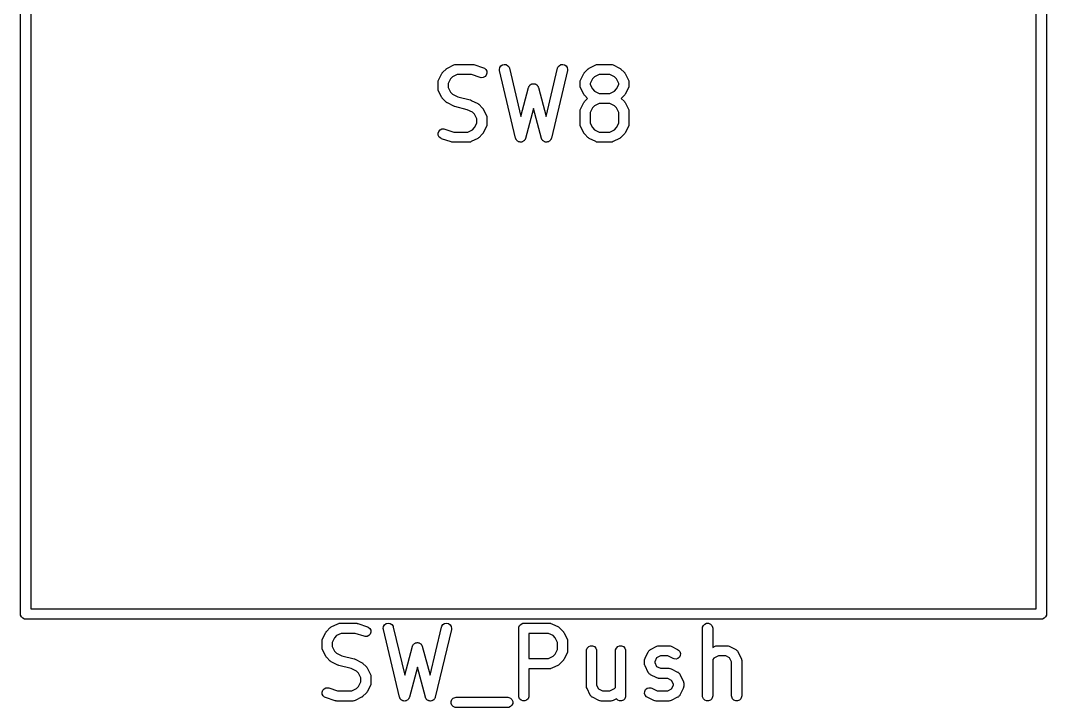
# Model space of a CAD drawing. Header units: millimetres. Extents: x 100.1 to 179.9, y -189 to -95.3.
# Drawn here: x 151.47 to 166.62, y -162.93 to -152.78 of the extents above; entities that cross this region are included whole.
import ezdxf

# ---------------------------------------------------------------- set-up
doc = ezdxf.new("R2010")
doc.units = ezdxf.units.MM
doc.layers.add('F.Fab', color=9, linetype='CONTINUOUS', true_color=0xafafaf)

msp = doc.modelspace()

# ---------------------------------------------------------------- linework, layer by layer
at = {"layer": 'F.Fab', "linetype": 'CONTINUOUS'}
for p, q in [((151.475, -161.55), (151.475, -146.55)), ((151.625, -146.625), (151.625, -161.475)), ((166.475, -161.475), (166.475, -146.625)), ((166.625, -146.55), (166.625, -161.55)), ((157.778364, -153.485356), (157.873602, -153.437737)), ((157.873602, -153.437737), (157.887333, -153.432482)), ((157.887333, -153.432482), (157.890022, -153.43229)), ((157.890022, -153.43229), (157.892511, -153.43126)), ((157.892511, -153.43126), (157.907143, -153.429819)), ((157.907143, -153.429819), (158.145238, -153.429819)), ((158.145238, -153.429819), (158.152643, -153.430548)), ((158.152643, -153.430548), (158.154618, -153.430408)), ((158.154618, -153.430408), (158.157215, -153.430998)), ((158.157215, -153.430998), (158.15987, -153.43126)), ((158.15987, -153.43126), (158.161701, -153.432018)), ((158.161701, -153.432018), (158.168955, -153.433668)), ((158.168955, -153.433668), (158.311812, -153.481287)), ((158.551114, -153.478728), (158.56645, -153.453806)), ((158.56645, -153.453806), (158.590157, -153.436649)), ((158.590157, -153.436649), (158.618625, -153.429871)), ((158.618625, -153.429871), (158.64752, -153.434504)), ((158.64752, -153.434504), (158.672442, -153.44984)), ((158.672442, -153.44984), (158.689599, -153.473547)), ((159.410402, -153.473547), (159.427559, -153.44984)), ((159.427559, -153.44984), (159.452481, -153.434504)), ((159.452481, -153.434504), (159.481376, -153.429871)), ((159.481376, -153.429871), (159.509844, -153.43665)), ((159.509844, -153.43665), (159.533551, -153.453806)), ((159.533551, -153.453806), (159.548887, -153.478728)), ((159.873602, -153.485356), (159.96884, -153.437737)), ((159.96884, -153.437737), (159.982571, -153.432482)), ((159.982571, -153.432482), (159.98526, -153.43229)), ((159.98526, -153.43229), (159.987749, -153.43126)), ((159.987749, -153.43126), (160.002381, -153.429819)), ((160.002381, -153.429819), (160.192857, -153.429819)), ((160.192857, -153.429819), (160.207489, -153.43126)), ((160.207489, -153.43126), (160.209978, -153.432291)), ((160.209978, -153.432291), (160.212666, -153.432482)), ((160.212666, -153.432482), (160.226398, -153.437737)), ((160.226398, -153.437737), (160.321636, -153.485356)), ((157.649585, -153.661754), (157.697204, -153.566516)), ((157.697204, -153.566516), (157.701168, -153.560216)), ((157.701168, -153.560216), (157.701926, -153.558389)), ((157.701926, -153.558389), (157.703614, -153.556332)), ((157.703614, -153.556332), (157.705036, -153.554073)), ((157.705036, -153.554073), (157.706534, -153.552773)), ((157.706534, -153.552773), (157.711253, -153.547024)), ((157.711253, -153.547024), (157.758872, -153.499405)), ((157.758872, -153.499405), (157.764621, -153.494686)), ((157.764621, -153.494686), (157.765921, -153.493188)), ((157.765921, -153.493188), (157.76818, -153.491766)), ((157.76818, -153.491766), (157.770237, -153.490078)), ((157.770237, -153.490078), (157.772064, -153.48932)), ((157.772064, -153.48932), (157.778364, -153.485356)), ((157.856332, -153.614077), (157.825925, -153.644484)), ((157.924848, -153.579819), (157.856332, -153.614077)), ((158.133068, -153.579819), (157.924848, -153.579819)), ((158.264377, -153.623589), (158.133068, -153.579819)), ((158.334078, -153.611688), (158.307904, -153.624774)), ((158.311812, -153.481287), (158.325237, -153.487281)), ((158.325237, -153.487281), (158.347344, -153.506455)), ((158.353252, -153.58958), (158.334078, -153.611688)), ((158.347344, -153.506455), (158.360431, -153.532628)), ((158.362506, -153.561818), (158.353252, -153.58958)), ((158.360431, -153.532628), (158.362506, -153.561818)), ((158.546481, -153.507623), (158.551114, -153.478728)), ((158.548469, -153.522191), (158.546481, -153.507623)), ((158.786564, -154.522191), (158.548469, -153.522191)), ((158.689599, -153.473547), (158.694389, -153.487447)), ((158.694389, -153.487447), (158.86364, -154.198303)), ((159.236359, -154.198303), (159.405612, -153.487448)), ((159.551532, -153.522191), (159.313436, -154.522191)), ((159.405612, -153.487448), (159.410402, -153.473547)), ((159.548887, -153.478728), (159.55352, -153.507623)), ((159.55352, -153.507623), (159.551532, -153.522191)), ((159.744823, -153.661754), (159.792442, -153.566516)), ((159.792442, -153.566516), (159.796406, -153.560216)), ((159.796406, -153.560216), (159.797164, -153.558389)), ((159.797164, -153.558389), (159.798852, -153.556332)), ((159.798852, -153.556332), (159.800274, -153.554073)), ((159.800274, -153.554073), (159.801772, -153.552773)), ((159.801772, -153.552773), (159.806491, -153.547024)), ((159.806491, -153.547024), (159.85411, -153.499405)), ((159.85411, -153.499405), (159.859859, -153.494686)), ((159.859859, -153.494686), (159.861159, -153.493188)), ((159.861159, -153.493188), (159.863418, -153.491766)), ((159.863418, -153.491766), (159.865475, -153.490078)), ((159.865475, -153.490078), (159.867302, -153.48932)), ((159.867302, -153.48932), (159.873602, -153.485356)), ((159.95157, -153.614077), (159.921163, -153.644484)), ((160.020086, -153.579819), (159.95157, -153.614077)), ((160.175152, -153.579819), (160.020086, -153.579819)), ((160.243668, -153.614077), (160.175152, -153.579819)), ((160.274075, -153.644484), (160.243668, -153.614077)), ((160.321636, -153.485356), (160.327935, -153.48932)), ((160.327935, -153.48932), (160.329763, -153.490078)), ((160.329763, -153.490078), (160.331819, -153.491766)), ((160.331819, -153.491766), (160.334079, -153.493188)), ((160.334079, -153.493188), (160.335378, -153.494686)), ((160.335378, -153.494686), (160.341128, -153.499405)), ((160.341128, -153.499405), (160.388747, -153.547024)), ((160.388747, -153.547024), (160.393465, -153.552773)), ((160.393465, -153.552773), (160.394964, -153.554073)), ((160.394964, -153.554073), (160.396385, -153.556332)), ((160.396385, -153.556332), (160.398074, -153.558389)), ((160.398074, -153.558389), (160.398831, -153.560216)), ((160.398831, -153.560216), (160.402796, -153.566516)), ((160.402796, -153.566516), (160.450415, -153.661754)), ((157.641667, -153.695295), (157.643108, -153.680663)), ((157.641667, -153.790533), (157.641667, -153.695295)), ((157.643108, -153.680663), (157.644139, -153.678173)), ((157.644139, -153.678173), (157.64433, -153.675486)), ((157.64433, -153.675486), (157.649585, -153.661754)), ((157.825925, -153.644484), (157.791667, -153.713)), ((157.791667, -153.713), (157.791667, -153.772828)), ((158.278714, -153.626849), (158.264377, -153.623589)), ((158.307904, -153.624774), (158.278714, -153.626849)), ((158.86364, -154.198303), (158.977532, -153.771208)), ((158.977532, -153.771208), (158.978817, -153.767779)), ((158.978817, -153.767779), (158.979009, -153.76634)), ((158.979009, -153.76634), (158.979998, -153.76463)), ((158.979998, -153.76463), (158.982695, -153.757441)), ((158.982695, -153.757441), (158.988712, -153.74958)), ((158.988712, -153.74958), (158.993671, -153.741015)), ((158.993671, -153.741015), (158.997528, -153.738062)), ((158.997528, -153.738062), (159.000482, -153.734204)), ((159.000482, -153.734204), (159.009049, -153.729243)), ((159.009049, -153.729243), (159.016909, -153.723228)), ((159.016909, -153.723228), (159.021601, -153.721976)), ((159.021601, -153.721976), (159.025807, -153.719542)), ((159.025807, -153.719542), (159.035624, -153.718237)), ((159.035624, -153.718237), (159.045185, -153.715688)), ((159.045185, -153.715688), (159.049997, -153.716327)), ((159.049997, -153.716327), (159.054816, -153.715687)), ((159.054816, -153.715687), (159.064386, -153.718239)), ((159.064386, -153.718239), (159.074193, -153.719542)), ((159.074193, -153.719542), (159.078394, -153.721974)), ((159.078394, -153.721974), (159.083091, -153.723227)), ((159.083091, -153.723227), (159.090953, -153.729245)), ((159.090953, -153.729245), (159.099518, -153.734204)), ((159.099518, -153.734204), (159.10247, -153.738061)), ((159.10247, -153.738061), (159.106329, -153.741015)), ((159.106329, -153.741015), (159.11129, -153.749583)), ((159.11129, -153.749583), (159.117305, -153.757442)), ((159.117305, -153.757442), (159.119999, -153.764626)), ((159.119999, -153.764626), (159.120991, -153.766339)), ((159.120991, -153.766339), (159.121182, -153.76778)), ((159.121182, -153.76778), (159.122468, -153.771208)), ((159.122468, -153.771208), (159.236359, -154.198303)), ((159.736905, -153.695295), (159.738346, -153.680663)), ((159.736905, -153.742914), (159.736905, -153.695295)), ((159.738346, -153.757546), (159.736905, -153.742914)), ((159.738346, -153.680663), (159.739377, -153.678173)), ((159.739377, -153.760035), (159.738346, -153.757546)), ((159.739377, -153.678173), (159.739568, -153.675486)), ((159.739568, -153.762723), (159.739377, -153.760035)), ((159.739568, -153.675486), (159.744823, -153.661754)), ((159.744823, -153.776455), (159.739568, -153.762723)), ((159.921163, -153.644484), (159.886905, -153.713)), ((159.886905, -153.713), (159.886905, -153.725209)), ((159.886905, -153.725209), (159.921163, -153.793725)), ((160.308333, -153.713), (160.274075, -153.644484)), ((160.274075, -153.793725), (160.308333, -153.725209)), ((160.308333, -153.725209), (160.308333, -153.713)), ((160.450415, -153.661754), (160.45567, -153.675485)), ((160.45567, -153.762724), (160.450415, -153.776455)), ((160.45567, -153.675485), (160.455861, -153.678174)), ((160.455861, -153.760034), (160.45567, -153.762724)), ((160.455861, -153.678174), (160.456892, -153.680663)), ((160.456892, -153.757546), (160.455861, -153.760034)), ((160.456892, -153.680663), (160.458333, -153.695295)), ((160.458333, -153.742914), (160.456892, -153.757546)), ((160.458333, -153.695295), (160.458333, -153.742914)), ((157.643108, -153.805165), (157.641667, -153.790533)), ((157.644139, -153.807654), (157.643108, -153.805165)), ((157.64433, -153.810342), (157.644139, -153.807654)), ((157.649585, -153.824074), (157.64433, -153.810342)), ((157.697204, -153.919312), (157.649585, -153.824074)), ((157.701168, -153.925611), (157.697204, -153.919312)), ((157.791667, -153.772828), (157.825925, -153.841344)), ((157.825925, -153.841344), (157.856332, -153.871751)), ((157.856332, -153.871751), (157.933319, -153.910244)), ((157.933319, -153.910244), (158.115809, -153.955867)), ((159.792442, -153.871693), (159.744823, -153.776455)), ((159.796406, -153.877992), (159.792442, -153.871693)), ((159.797164, -153.87982), (159.796406, -153.877992)), ((159.798852, -153.881876), (159.797164, -153.87982)), ((159.800274, -153.884136), (159.798852, -153.881876)), ((159.801772, -153.885435), (159.800274, -153.884136)), ((159.806491, -153.891185), (159.801772, -153.885435)), ((159.848696, -153.93339), (159.806491, -153.891185)), ((159.921163, -153.793725), (159.95157, -153.824132)), ((159.95157, -153.824132), (160.020086, -153.85839)), ((160.020086, -153.85839), (160.175152, -153.85839)), ((160.175152, -153.85839), (160.243668, -153.824132)), ((160.243668, -153.824132), (160.274075, -153.793725)), ((160.388747, -153.891185), (160.346542, -153.93339)), ((160.393465, -153.885435), (160.388747, -153.891185)), ((160.394964, -153.884136), (160.393465, -153.885435)), ((160.396385, -153.881876), (160.394964, -153.884136)), ((160.398074, -153.87982), (160.396385, -153.881876)), ((160.398831, -153.877992), (160.398074, -153.87982)), ((160.402796, -153.871693), (160.398831, -153.877992)), ((160.450415, -153.776455), (160.402796, -153.871693)), ((157.701926, -153.927439), (157.701168, -153.925611)), ((157.703614, -153.929495), (157.701926, -153.927439)), ((157.705036, -153.931755), (157.703614, -153.929495)), ((157.706534, -153.933054), (157.705036, -153.931755)), ((157.711253, -153.938804), (157.706534, -153.933054)), ((157.758872, -153.986423), (157.711253, -153.938804)), ((157.764621, -153.991141), (157.758872, -153.986423)), ((157.765921, -153.99264), (157.764621, -153.991141)), ((157.76818, -153.994061), (157.765921, -153.99264)), ((157.770237, -153.99575), (157.76818, -153.994061)), ((157.772064, -153.996507), (157.770237, -153.99575)), ((157.778364, -154.000472), (157.772064, -153.996507)), ((157.873602, -154.048091), (157.778364, -154.000472)), ((157.874671, -154.0485), (157.873602, -154.048091)), ((157.875107, -154.048823), (157.874671, -154.0485)), ((157.881243, -154.051015), (157.875107, -154.048823)), ((157.887333, -154.053346), (157.881243, -154.051015)), ((157.887873, -154.053384), (157.887333, -154.053346)), ((157.888953, -154.05377), (157.887873, -154.053384)), ((158.071443, -154.099392), (157.888953, -154.05377)), ((158.115809, -153.955867), (158.116888, -153.956252)), ((158.116888, -153.956252), (158.117428, -153.956291)), ((158.117428, -153.956291), (158.123509, -153.958618)), ((158.123509, -153.958618), (158.129655, -153.960814)), ((158.129655, -153.960814), (158.13009, -153.961136)), ((158.13009, -153.961136), (158.13116, -153.961546)), ((158.13116, -153.961546), (158.226398, -154.009165)), ((158.226398, -154.009165), (158.232697, -154.013129)), ((158.232697, -154.013129), (158.234525, -154.013887)), ((158.234525, -154.013887), (158.236581, -154.015575)), ((158.236581, -154.015575), (158.238841, -154.016997)), ((158.238841, -154.016997), (158.24014, -154.018495)), ((158.24014, -154.018495), (158.24589, -154.023214)), ((158.24589, -154.023214), (158.293509, -154.070833)), ((158.293509, -154.070833), (158.298227, -154.076582)), ((159.744823, -154.090325), (159.792442, -153.995087)), ((159.792442, -153.995087), (159.796406, -153.988787)), ((159.796406, -153.988787), (159.797164, -153.98696)), ((159.797164, -153.98696), (159.798852, -153.984903)), ((159.798852, -153.984903), (159.800274, -153.982644)), ((159.800274, -153.982644), (159.801772, -153.981344)), ((159.801772, -153.981344), (159.806491, -153.975595)), ((159.806491, -153.975595), (159.848696, -153.93339)), ((159.921163, -154.073055), (159.886905, -154.141571)), ((159.95157, -154.042648), (159.921163, -154.073055)), ((160.020086, -154.00839), (159.95157, -154.042648)), ((160.175152, -154.00839), (160.020086, -154.00839)), ((160.243668, -154.042648), (160.175152, -154.00839)), ((160.274075, -154.073055), (160.243668, -154.042648)), ((160.308333, -154.141571), (160.274075, -154.073055)), ((160.346542, -153.93339), (160.388747, -153.975595)), ((160.388747, -153.975595), (160.393465, -153.981344)), ((160.393465, -153.981344), (160.394964, -153.982644)), ((160.394964, -153.982644), (160.396385, -153.984903)), ((160.396385, -153.984903), (160.398074, -153.98696)), ((160.398074, -153.98696), (160.398831, -153.988787)), ((160.398831, -153.988787), (160.402796, -153.995087)), ((160.402796, -153.995087), (160.450415, -154.090325)), ((158.14843, -154.137886), (158.071443, -154.099392)), ((158.178837, -154.168293), (158.14843, -154.137886)), ((158.213095, -154.236809), (158.178837, -154.168293)), ((158.298227, -154.076582), (158.299726, -154.077882)), ((158.299726, -154.077882), (158.301147, -154.080141)), ((158.301147, -154.080141), (158.302836, -154.082198)), ((158.302836, -154.082198), (158.303593, -154.084025)), ((158.303593, -154.084025), (158.307558, -154.090325)), ((158.307558, -154.090325), (158.355177, -154.185563)), ((158.355177, -154.185563), (158.360432, -154.199294)), ((158.360432, -154.199294), (158.360623, -154.201983)), ((158.360623, -154.201983), (158.361654, -154.204472)), ((158.361654, -154.204472), (158.363095, -154.219104)), ((158.363095, -154.219104), (158.363095, -154.314342)), ((159.049999, -154.081613), (158.931992, -154.524144)), ((159.168008, -154.524144), (159.049999, -154.081613)), ((159.736905, -154.123866), (159.738346, -154.109234)), ((159.736905, -154.314342), (159.736905, -154.123866)), ((159.738346, -154.109234), (159.739377, -154.106744)), ((159.739377, -154.106744), (159.739568, -154.104057)), ((159.739568, -154.104057), (159.744823, -154.090325)), ((159.886905, -154.141571), (159.886905, -154.296637)), ((160.308333, -154.296637), (160.308333, -154.141571)), ((160.450415, -154.090325), (160.45567, -154.104056)), ((160.45567, -154.104056), (160.455861, -154.106745)), ((160.455861, -154.106745), (160.456892, -154.109234)), ((160.456892, -154.109234), (160.458333, -154.123866)), ((160.458333, -154.123866), (160.458333, -154.314342)), ((158.148429, -154.395561), (158.178836, -154.365153)), ((158.178836, -154.365153), (158.213095, -154.296637)), ((158.213095, -154.296637), (158.213095, -154.236809)), ((158.355177, -154.347883), (158.307558, -154.443121)), ((158.360432, -154.334152), (158.355177, -154.347883)), ((158.360623, -154.331462), (158.360432, -154.334152)), ((158.361654, -154.328974), (158.360623, -154.331462)), ((158.363095, -154.314342), (158.361654, -154.328974)), ((159.738346, -154.328974), (159.736905, -154.314342)), ((159.739377, -154.331463), (159.738346, -154.328974)), ((159.739568, -154.334151), (159.739377, -154.331463)), ((159.744823, -154.347883), (159.739568, -154.334151)), ((159.792442, -154.443121), (159.744823, -154.347883)), ((159.886905, -154.296637), (159.921163, -154.365153)), ((159.921163, -154.365153), (159.95157, -154.395561)), ((160.243667, -154.395561), (160.274074, -154.365153)), ((160.274074, -154.365153), (160.308333, -154.296637)), ((160.450415, -154.347883), (160.402796, -154.443121)), ((160.45567, -154.334152), (160.450415, -154.347883)), ((160.455861, -154.331462), (160.45567, -154.334152)), ((160.456892, -154.328974), (160.455861, -154.331462)), ((160.458333, -154.314342), (160.456892, -154.328974)), ((157.642256, -154.44782), (157.65151, -154.420057)), ((157.644331, -154.47701), (157.642256, -154.44782)), ((157.657417, -154.503183), (157.644331, -154.47701)), ((157.65151, -154.420057), (157.670684, -154.39795)), ((157.679524, -154.522357), (157.657417, -154.503183)), ((157.670684, -154.39795), (157.696857, -154.384864)), ((157.69295, -154.528351), (157.679524, -154.522357)), ((157.835806, -154.57597), (157.69295, -154.528351)), ((157.696857, -154.384864), (157.726047, -154.382789)), ((157.726047, -154.382789), (157.740384, -154.386049)), ((157.740384, -154.386049), (157.871694, -154.429819)), ((157.871694, -154.429819), (158.079914, -154.429819)), ((158.079914, -154.429819), (158.148429, -154.395561)), ((158.226398, -154.524282), (158.13116, -154.571901)), ((158.232697, -154.520317), (158.226398, -154.524282)), ((158.234525, -154.51956), (158.232697, -154.520317)), ((158.236581, -154.517872), (158.234525, -154.51956)), ((158.238841, -154.51645), (158.236581, -154.517872)), ((158.240141, -154.51495), (158.238841, -154.51645)), ((158.245891, -154.510232), (158.240141, -154.51495)), ((158.293509, -154.462613), (158.245891, -154.510232)), ((158.298227, -154.456863), (158.293509, -154.462613)), ((158.299726, -154.455564), (158.298227, -154.456863)), ((158.301147, -154.453305), (158.299726, -154.455564)), ((158.302837, -154.451247), (158.301147, -154.453305)), ((158.303594, -154.449417), (158.302837, -154.451247)), ((158.307558, -154.443121), (158.303594, -154.449417)), ((158.788293, -154.52721), (158.786564, -154.522191)), ((158.788533, -154.529012), (158.788293, -154.52721)), ((158.789475, -154.53064), (158.788533, -154.529012)), ((158.930126, -154.529118), (158.929839, -154.53091)), ((158.931992, -154.524144), (158.930126, -154.529118)), ((159.169873, -154.529119), (159.168008, -154.524144)), ((159.170161, -154.53091), (159.169873, -154.529119)), ((159.311467, -154.529013), (159.310523, -154.530642)), ((159.311706, -154.527209), (159.311467, -154.529013)), ((159.313436, -154.522191), (159.311706, -154.527209)), ((159.796405, -154.449417), (159.792442, -154.443121)), ((159.797163, -154.451247), (159.796405, -154.449417)), ((159.798852, -154.453305), (159.797163, -154.451247)), ((159.800274, -154.455564), (159.798852, -154.453305)), ((159.801772, -154.456863), (159.800274, -154.455564)), ((159.80649, -154.462612), (159.801772, -154.456863)), ((159.854109, -154.510232), (159.80649, -154.462612)), ((159.859858, -154.51495), (159.854109, -154.510232)), ((159.861159, -154.51645), (159.859858, -154.51495)), ((159.863418, -154.517872), (159.861159, -154.51645)), ((159.865475, -154.51956), (159.863418, -154.517872)), ((159.867302, -154.520317), (159.865475, -154.51956)), ((159.873602, -154.524282), (159.867302, -154.520317)), ((159.96884, -154.571901), (159.873602, -154.524282)), ((159.95157, -154.395561), (160.020086, -154.429819)), ((160.020086, -154.429819), (160.175152, -154.429819)), ((160.175152, -154.429819), (160.243667, -154.395561)), ((160.321636, -154.524282), (160.226398, -154.571901)), ((160.327935, -154.520317), (160.321636, -154.524282)), ((160.329763, -154.51956), (160.327935, -154.520317)), ((160.331819, -154.517872), (160.329763, -154.51956)), ((160.334079, -154.51645), (160.331819, -154.517872)), ((160.335379, -154.51495), (160.334079, -154.51645)), ((160.341129, -154.510232), (160.335379, -154.51495)), ((160.388747, -154.462613), (160.341129, -154.510232)), ((160.393465, -154.456863), (160.388747, -154.462613)), ((160.394964, -154.455564), (160.393465, -154.456863)), ((160.396385, -154.453305), (160.394964, -154.455564)), ((160.398075, -154.451247), (160.396385, -154.453305)), ((160.398832, -154.449417), (160.398075, -154.451247)), ((160.402796, -154.443121), (160.398832, -154.449417)), ((157.843061, -154.577619), (157.835806, -154.57597)), ((157.844892, -154.578378), (157.843061, -154.577619)), ((157.847545, -154.578639), (157.844892, -154.578378)), ((157.850143, -154.57923), (157.847545, -154.578639)), ((157.852117, -154.579089), (157.850143, -154.57923)), ((157.859524, -154.579819), (157.852117, -154.579089)), ((158.097619, -154.579819), (157.859524, -154.579819)), ((158.112251, -154.578378), (158.097619, -154.579819)), ((158.11474, -154.577346), (158.112251, -154.578378)), ((158.117428, -154.577156), (158.11474, -154.577346)), ((158.13116, -154.571901), (158.117428, -154.577156)), ((158.791354, -154.536091), (158.789475, -154.53064)), ((158.79774, -154.544915), (158.791354, -154.536091)), ((158.803195, -154.554337), (158.79774, -154.544915)), ((158.806252, -154.556677), (158.803195, -154.554337)), ((158.808511, -154.559798), (158.806252, -154.556677)), ((158.817786, -154.565505), (158.808511, -154.559798)), ((158.826433, -154.572124), (158.817786, -154.565505)), ((158.830153, -154.573116), (158.826433, -154.572124)), ((158.833433, -154.575134), (158.830153, -154.573116)), ((158.844187, -154.576858), (158.833433, -154.575134)), ((158.854709, -154.579664), (158.844187, -154.576858)), ((158.858524, -154.579157), (158.854709, -154.579664)), ((158.862328, -154.579767), (158.858524, -154.579157)), ((158.872926, -154.577243), (158.862328, -154.579767)), ((158.883717, -154.57581), (158.872926, -154.577243)), ((158.887048, -154.573881), (158.883717, -154.57581)), ((158.890796, -154.572989), (158.887048, -154.573881)), ((158.89962, -154.566602), (158.890796, -154.572989)), ((158.909042, -154.561148), (158.89962, -154.566602)), ((158.911382, -154.55809), (158.909042, -154.561148)), ((158.914503, -154.555832), (158.911382, -154.55809)), ((158.92021, -154.546556), (158.914503, -154.555832)), ((158.926829, -154.53791), (158.92021, -154.546556)), ((158.928854, -154.53251), (158.926829, -154.53791)), ((158.929839, -154.53091), (158.928854, -154.53251)), ((159.171145, -154.532509), (159.170161, -154.53091)), ((159.173171, -154.537911), (159.171145, -154.532509)), ((159.179791, -154.546559), (159.173171, -154.537911)), ((159.185497, -154.555832), (159.179791, -154.546559)), ((159.188617, -154.55809), (159.185497, -154.555832)), ((159.190958, -154.561148), (159.188617, -154.55809)), ((159.200379, -154.566602), (159.190958, -154.561148)), ((159.209204, -154.572989), (159.200379, -154.566602)), ((159.212951, -154.573881), (159.209204, -154.572989)), ((159.216283, -154.57581), (159.212951, -154.573881)), ((159.227076, -154.577244), (159.216283, -154.57581)), ((159.237672, -154.579767), (159.227076, -154.577244)), ((159.241473, -154.579157), (159.237672, -154.579767)), ((159.245292, -154.579665), (159.241473, -154.579157)), ((159.255823, -154.576856), (159.245292, -154.579665)), ((159.266567, -154.575134), (159.255823, -154.576856)), ((159.269843, -154.573118), (159.266567, -154.575134)), ((159.273567, -154.572125), (159.269843, -154.573118)), ((159.282217, -154.565503), (159.273567, -154.572125)), ((159.291489, -154.559798), (159.282217, -154.565503)), ((159.293747, -154.556677), (159.291489, -154.559798)), ((159.296805, -154.554337), (159.293747, -154.556677)), ((159.30226, -154.544914), (159.296805, -154.554337)), ((159.308646, -154.536091), (159.30226, -154.544914)), ((159.310523, -154.530642), (159.308646, -154.536091)), ((159.982571, -154.577156), (159.96884, -154.571901)), ((159.98526, -154.577347), (159.982571, -154.577156)), ((159.987749, -154.578378), (159.98526, -154.577347)), ((160.002381, -154.579819), (159.987749, -154.578378)), ((160.192857, -154.579819), (160.002381, -154.579819)), ((160.207489, -154.578378), (160.192857, -154.579819)), ((160.209978, -154.577346), (160.207489, -154.578378)), ((160.212666, -154.577156), (160.209978, -154.577346)), ((160.226398, -154.571901), (160.212666, -154.577156)), ((151.625, -161.475), (166.475, -161.475)), ((151.476441, -161.564632), (151.475, -161.55)), ((151.48764, -161.591668), (151.476441, -161.564632)), ((151.508332, -161.61236), (151.48764, -161.591668)), ((151.535368, -161.623559), (151.508332, -161.61236)), ((151.55, -161.625), (151.535368, -161.623559)), ((166.55, -161.625), (151.55, -161.625)), ((166.564632, -161.623559), (166.55, -161.625)), ((166.591668, -161.61236), (166.564632, -161.623559)), ((166.61236, -161.591668), (166.591668, -161.61236)), ((166.623559, -161.564632), (166.61236, -161.591668)), ((166.625, -161.55), (166.623559, -161.564632)), ((155.996967, -161.802024), (156.044586, -161.754405)), ((156.044586, -161.754405), (156.050335, -161.749686)), ((156.050335, -161.749686), (156.051635, -161.748188)), ((156.051635, -161.748188), (156.053894, -161.746766)), ((156.053894, -161.746766), (156.055951, -161.745078)), ((156.055951, -161.745078), (156.057778, -161.74432)), ((156.057778, -161.74432), (156.064078, -161.740356)), ((156.064078, -161.740356), (156.159316, -161.692737)), ((156.159316, -161.692737), (156.173047, -161.687482)), ((156.173047, -161.687482), (156.175736, -161.68729)), ((156.175736, -161.68729), (156.178225, -161.68626)), ((156.178225, -161.68626), (156.192857, -161.684819)), ((156.192857, -161.684819), (156.430952, -161.684819)), ((156.430952, -161.684819), (156.438357, -161.685548)), ((156.438357, -161.685548), (156.440332, -161.685408)), ((156.440332, -161.685408), (156.442929, -161.685998)), ((156.442929, -161.685998), (156.445584, -161.68626)), ((156.445584, -161.68626), (156.447415, -161.687018)), ((156.447415, -161.687018), (156.454669, -161.688668)), ((156.454669, -161.688668), (156.597526, -161.736287)), ((156.597526, -161.736287), (156.610951, -161.742281)), ((156.610951, -161.742281), (156.633058, -161.761455)), ((156.633058, -161.761455), (156.646145, -161.787628)), ((156.646145, -161.787628), (156.64822, -161.816818)), ((156.832195, -161.762623), (156.836828, -161.733728)), ((156.834183, -161.777191), (156.832195, -161.762623)), ((157.072278, -162.777191), (156.834183, -161.777191)), ((156.836828, -161.733728), (156.852164, -161.708806)), ((156.852164, -161.708806), (156.875871, -161.691649)), ((156.875871, -161.691649), (156.904339, -161.684871)), ((156.904339, -161.684871), (156.933234, -161.689504)), ((156.933234, -161.689504), (156.958156, -161.70484)), ((156.958156, -161.70484), (156.975313, -161.728547)), ((156.975313, -161.728547), (156.980103, -161.742447)), ((156.980103, -161.742447), (157.149354, -162.453303)), ((157.522073, -162.453303), (157.691326, -161.742448)), ((157.837246, -161.777191), (157.59915, -162.777191)), ((157.691326, -161.742448), (157.696116, -161.728547)), ((157.696116, -161.728547), (157.713273, -161.70484)), ((157.713273, -161.70484), (157.738195, -161.689504)), ((157.738195, -161.689504), (157.76709, -161.684871)), ((157.76709, -161.684871), (157.795558, -161.69165)), ((157.795558, -161.69165), (157.819265, -161.708806)), ((157.819265, -161.708806), (157.834601, -161.733728)), ((157.834601, -161.733728), (157.839234, -161.762623)), ((157.839234, -161.762623), (157.837246, -161.777191)), ((158.832143, -161.759819), (158.833584, -161.745187)), ((158.832143, -162.759819), (158.832143, -161.759819)), ((158.833584, -161.745187), (158.844783, -161.718151)), ((158.844783, -161.718151), (158.865475, -161.697459)), ((158.865475, -161.697459), (158.892511, -161.68626)), ((158.892511, -161.68626), (158.907143, -161.684819)), ((158.907143, -161.684819), (159.288095, -161.684819)), ((159.288095, -161.684819), (159.302727, -161.68626)), ((159.302727, -161.68626), (159.305216, -161.687291)), ((159.305216, -161.687291), (159.307904, -161.687482)), ((159.307904, -161.687482), (159.321636, -161.692737)), ((159.321636, -161.692737), (159.416874, -161.740356)), ((159.416874, -161.740356), (159.423173, -161.74432)), ((159.423173, -161.74432), (159.425001, -161.745078)), ((159.425001, -161.745078), (159.427057, -161.746766)), ((159.427057, -161.746766), (159.429317, -161.748188)), ((159.429317, -161.748188), (159.430616, -161.749686)), ((159.430616, -161.749686), (159.436366, -161.754405)), ((159.436366, -161.754405), (159.483985, -161.802024)), ((161.546429, -161.759819), (161.54787, -161.745187)), ((161.546429, -162.759819), (161.546429, -161.759819)), ((161.54787, -161.745187), (161.559069, -161.718151)), ((161.559069, -161.718151), (161.579761, -161.697459)), ((161.579761, -161.697459), (161.606797, -161.68626)), ((161.606797, -161.68626), (161.636061, -161.68626)), ((161.636061, -161.68626), (161.663097, -161.697459)), ((161.663097, -161.697459), (161.683789, -161.718151)), ((161.683789, -161.718151), (161.694988, -161.745187)), ((161.694988, -161.745187), (161.696429, -161.759819)), ((161.696429, -161.759819), (161.696429, -162.043228)), ((155.927381, -161.950295), (155.928822, -161.935663)), ((155.927381, -162.045533), (155.927381, -161.950295)), ((155.928822, -161.935663), (155.929853, -161.933173)), ((155.929853, -161.933173), (155.930044, -161.930486)), ((155.930044, -161.930486), (155.935299, -161.916754)), ((155.935299, -161.916754), (155.982918, -161.821516)), ((155.982918, -161.821516), (155.986882, -161.815216)), ((155.986882, -161.815216), (155.98764, -161.813389)), ((155.98764, -161.813389), (155.989328, -161.811332)), ((155.989328, -161.811332), (155.99075, -161.809073)), ((155.99075, -161.809073), (155.992248, -161.807773)), ((155.992248, -161.807773), (155.996967, -161.802024)), ((156.111639, -161.899484), (156.077381, -161.968)), ((156.142046, -161.869077), (156.111639, -161.899484)), ((156.210562, -161.834819), (156.142046, -161.869077)), ((156.418782, -161.834819), (156.210562, -161.834819)), ((156.550091, -161.878589), (156.418782, -161.834819)), ((156.564428, -161.881849), (156.550091, -161.878589)), ((156.593618, -161.879774), (156.564428, -161.881849)), ((156.619792, -161.866688), (156.593618, -161.879774)), ((156.638966, -161.84458), (156.619792, -161.866688)), ((156.64822, -161.816818), (156.638966, -161.84458)), ((159.27039, -161.834819), (158.982143, -161.834819)), ((158.982143, -161.834819), (158.982143, -162.208628)), ((159.338906, -161.869077), (159.27039, -161.834819)), ((159.369313, -161.899484), (159.338906, -161.869077)), ((159.403571, -161.968), (159.369313, -161.899484)), ((159.483985, -161.802024), (159.488703, -161.807773)), ((159.488703, -161.807773), (159.490202, -161.809073)), ((159.490202, -161.809073), (159.491623, -161.811332)), ((159.491623, -161.811332), (159.493312, -161.813389)), ((159.493312, -161.813389), (159.494069, -161.815216)), ((159.494069, -161.815216), (159.498034, -161.821516)), ((159.498034, -161.821516), (159.545653, -161.916754)), ((159.545653, -161.916754), (159.550908, -161.930485)), ((159.550908, -161.930485), (159.551099, -161.933174)), ((159.551099, -161.933174), (159.55213, -161.935663)), ((159.55213, -161.935663), (159.553571, -161.950295)), ((159.553571, -161.950295), (159.553571, -162.093152)), ((155.928822, -162.060165), (155.927381, -162.045533)), ((155.929853, -162.062654), (155.928822, -162.060165)), ((155.930044, -162.065342), (155.929853, -162.062654)), ((155.935299, -162.079074), (155.930044, -162.065342)), ((155.982918, -162.174312), (155.935299, -162.079074)), ((156.077381, -161.968), (156.077381, -162.027828)), ((156.077381, -162.027828), (156.111639, -162.096344)), ((156.111639, -162.096344), (156.142046, -162.126751)), ((157.149354, -162.453303), (157.263246, -162.026208)), ((157.263246, -162.026208), (157.264531, -162.022779)), ((157.264531, -162.022779), (157.264723, -162.02134)), ((157.264723, -162.02134), (157.265712, -162.01963)), ((157.265712, -162.01963), (157.268409, -162.012441)), ((157.268409, -162.012441), (157.274426, -162.00458)), ((157.274426, -162.00458), (157.279385, -161.996015)), ((157.279385, -161.996015), (157.283242, -161.993062)), ((157.283242, -161.993062), (157.286196, -161.989204)), ((157.286196, -161.989204), (157.294763, -161.984243)), ((157.294763, -161.984243), (157.302623, -161.978228)), ((157.302623, -161.978228), (157.307315, -161.976976)), ((157.307315, -161.976976), (157.311521, -161.974542)), ((157.311521, -161.974542), (157.321338, -161.973237)), ((157.321338, -161.973237), (157.330899, -161.970688)), ((157.330899, -161.970688), (157.335711, -161.971327)), ((157.335711, -161.971327), (157.34053, -161.970687)), ((157.34053, -161.970687), (157.3501, -161.973239)), ((157.3501, -161.973239), (157.359907, -161.974542)), ((157.359907, -161.974542), (157.364108, -161.976974)), ((157.364108, -161.976974), (157.368805, -161.978227)), ((157.368805, -161.978227), (157.376667, -161.984245)), ((157.376667, -161.984245), (157.385232, -161.989204)), ((157.385232, -161.989204), (157.388184, -161.993061)), ((157.388184, -161.993061), (157.392043, -161.996015)), ((157.392043, -161.996015), (157.397004, -162.004583)), ((157.397004, -162.004583), (157.403019, -162.012442)), ((157.403019, -162.012442), (157.405713, -162.019626)), ((157.405713, -162.019626), (157.406705, -162.021339)), ((157.406705, -162.021339), (157.406896, -162.02278)), ((157.406896, -162.02278), (157.408182, -162.026208)), ((157.408182, -162.026208), (157.522073, -162.453303)), ((159.369313, -162.143963), (159.403571, -162.075447)), ((159.403571, -162.075447), (159.403571, -161.968)), ((159.553571, -162.093152), (159.55213, -162.107784)), ((159.832143, -162.093152), (159.833584, -162.07852)), ((159.832143, -162.616961), (159.832143, -162.093152)), ((159.833584, -162.07852), (159.844783, -162.051484)), ((159.844783, -162.051484), (159.865475, -162.030792)), ((159.865475, -162.030792), (159.892511, -162.019593)), ((159.892511, -162.019593), (159.921775, -162.019593)), ((159.921775, -162.019593), (159.948811, -162.030792)), ((159.948811, -162.030792), (159.969503, -162.051484)), ((159.969503, -162.051484), (159.980702, -162.07852)), ((159.980702, -162.07852), (159.982143, -162.093152)), ((159.982143, -162.093152), (159.982143, -162.599256)), ((160.260714, -162.093152), (160.262155, -162.07852)), ((160.260714, -162.633514), (160.260714, -162.093152)), ((160.262155, -162.07852), (160.273354, -162.051484)), ((160.273354, -162.051484), (160.294046, -162.030792)), ((160.294046, -162.030792), (160.321082, -162.019593)), ((160.321082, -162.019593), (160.350346, -162.019593)), ((160.350346, -162.019593), (160.377382, -162.030792)), ((160.377382, -162.030792), (160.398074, -162.051484)), ((160.398074, -162.051484), (160.409273, -162.07852)), ((160.409273, -162.07852), (160.410714, -162.093152)), ((160.410714, -162.093152), (160.410714, -162.759819)), ((160.744823, -162.10723), (160.746363, -162.104782)), ((160.746363, -162.104782), (160.746748, -162.103629)), ((160.746748, -162.103629), (160.747993, -162.102192)), ((160.747993, -162.102192), (160.752655, -162.094787)), ((160.752655, -162.094787), (160.759759, -162.088625)), ((160.759759, -162.088625), (160.765921, -162.081521)), ((160.765921, -162.081521), (160.773326, -162.076859)), ((160.773326, -162.076859), (160.774763, -162.075614)), ((160.774763, -162.075614), (160.775916, -162.075229)), ((160.775916, -162.075229), (160.778364, -162.073689)), ((160.778364, -162.073689), (160.873602, -162.02607)), ((160.873602, -162.02607), (160.887333, -162.020815)), ((160.887333, -162.020815), (160.890022, -162.020623)), ((160.890022, -162.020623), (160.892511, -162.019593)), ((160.892511, -162.019593), (160.907143, -162.018152)), ((160.907143, -162.018152), (161.05, -162.018152)), ((161.05, -162.018152), (161.064632, -162.019593)), ((161.064632, -162.019593), (161.067121, -162.020624)), ((161.067121, -162.020624), (161.069809, -162.020815)), ((161.069809, -162.020815), (161.083541, -162.02607)), ((161.083541, -162.02607), (161.178779, -162.073689)), ((161.178779, -162.073689), (161.191222, -162.081521)), ((161.191222, -162.081521), (161.210395, -162.103629)), ((161.210395, -162.103629), (161.219649, -162.13139)), ((161.696429, -162.043228), (161.730745, -162.02607)), ((161.730745, -162.02607), (161.744476, -162.020815)), ((161.744476, -162.020815), (161.747165, -162.020623)), ((161.747165, -162.020623), (161.749654, -162.019593)), ((161.749654, -162.019593), (161.764286, -162.018152)), ((161.764286, -162.018152), (161.907143, -162.018152)), ((161.907143, -162.018152), (161.921775, -162.019593)), ((161.921775, -162.019593), (161.924264, -162.020624)), ((161.924264, -162.020624), (161.926952, -162.020815)), ((161.926952, -162.020815), (161.940684, -162.02607)), ((161.940684, -162.02607), (162.035922, -162.073689)), ((162.035922, -162.073689), (162.038369, -162.075229)), ((162.038369, -162.075229), (162.039523, -162.075614)), ((162.039523, -162.075614), (162.040959, -162.076859)), ((162.040959, -162.076859), (162.048365, -162.081521)), ((162.048365, -162.081521), (162.054526, -162.088625)), ((162.054526, -162.088625), (162.061631, -162.094787)), ((162.061631, -162.094787), (162.066292, -162.102192)), ((162.066292, -162.102192), (162.067538, -162.103629)), ((162.067538, -162.103629), (162.067922, -162.104782)), ((162.067922, -162.104782), (162.069463, -162.10723)), ((155.986882, -162.180611), (155.982918, -162.174312)), ((155.98764, -162.182439), (155.986882, -162.180611)), ((155.989328, -162.184495), (155.98764, -162.182439)), ((155.99075, -162.186755), (155.989328, -162.184495)), ((155.992248, -162.188054), (155.99075, -162.186755)), ((155.996967, -162.193804), (155.992248, -162.188054)), ((156.044586, -162.241423), (155.996967, -162.193804)), ((156.050335, -162.246141), (156.044586, -162.241423)), ((156.051635, -162.24764), (156.050335, -162.246141)), ((156.053894, -162.249061), (156.051635, -162.24764)), ((156.055951, -162.25075), (156.053894, -162.249061)), ((156.057778, -162.251507), (156.055951, -162.25075)), ((156.064078, -162.255472), (156.057778, -162.251507)), ((156.159316, -162.303091), (156.064078, -162.255472)), ((156.142046, -162.126751), (156.219033, -162.165244)), ((156.219033, -162.165244), (156.401523, -162.210867)), ((156.401523, -162.210867), (156.402602, -162.211252)), ((156.402602, -162.211252), (156.403142, -162.211291)), ((156.403142, -162.211291), (156.409223, -162.213618)), ((156.409223, -162.213618), (156.415369, -162.215814)), ((156.415369, -162.215814), (156.415804, -162.216136)), ((156.415804, -162.216136), (156.416874, -162.216546)), ((156.416874, -162.216546), (156.512112, -162.264165)), ((158.982143, -162.208628), (159.27039, -162.208628)), ((159.27039, -162.208628), (159.338906, -162.17437)), ((159.338906, -162.17437), (159.369313, -162.143963)), ((159.483985, -162.241423), (159.436366, -162.289042)), ((159.488703, -162.235673), (159.483985, -162.241423)), ((159.490202, -162.234374), (159.488703, -162.235673)), ((159.491623, -162.232114), (159.490202, -162.234374)), ((159.493312, -162.230058), (159.491623, -162.232114)), ((159.494069, -162.22823), (159.493312, -162.230058)), ((159.498034, -162.221931), (159.494069, -162.22823)), ((159.545653, -162.126693), (159.498034, -162.221931)), ((159.550908, -162.112962), (159.545653, -162.126693)), ((159.551099, -162.110272), (159.550908, -162.112962)), ((159.55213, -162.107784), (159.551099, -162.110272)), ((160.689286, -162.236009), (160.690727, -162.221377)), ((160.689286, -162.283628), (160.689286, -162.236009)), ((160.690727, -162.221377), (160.691758, -162.218887)), ((160.691758, -162.218887), (160.691949, -162.2162)), ((160.691949, -162.2162), (160.697204, -162.202468)), ((160.697204, -162.202468), (160.744823, -162.10723)), ((160.867806, -162.196672), (160.839286, -162.253714)), ((160.839286, -162.253714), (160.839286, -162.265923)), ((160.924848, -162.168152), (160.867806, -162.196672)), ((161.032295, -162.168152), (160.924848, -162.168152)), ((161.111697, -162.207853), (161.032295, -162.168152)), ((161.125428, -162.213108), (161.111697, -162.207853)), ((161.154618, -162.215182), (161.125428, -162.213108)), ((161.18238, -162.205928), (161.154618, -162.215182)), ((161.204487, -162.186755), (161.18238, -162.205928)), ((161.217575, -162.16058), (161.204487, -162.186755)), ((161.219649, -162.13139), (161.217575, -162.16058)), ((161.713475, -162.20241), (161.696429, -162.219456)), ((161.696429, -162.219456), (161.696429, -162.759819)), ((161.781991, -162.168152), (161.713475, -162.20241)), ((161.889438, -162.168152), (161.781991, -162.168152)), ((161.946479, -162.196672), (161.889438, -162.168152)), ((161.975, -162.253714), (161.946479, -162.196672)), ((161.975, -162.759819), (161.975, -162.253714)), ((162.069463, -162.10723), (162.117082, -162.202468)), ((162.117082, -162.202468), (162.122337, -162.216199)), ((162.122337, -162.216199), (162.122528, -162.218888)), ((162.122528, -162.218888), (162.123559, -162.221377)), ((162.123559, -162.221377), (162.125, -162.236009)), ((162.125, -162.236009), (162.125, -162.759819)), ((156.160385, -162.3035), (156.159316, -162.303091)), ((156.160821, -162.303823), (156.160385, -162.3035)), ((156.166957, -162.306015), (156.160821, -162.303823)), ((156.173047, -162.308346), (156.166957, -162.306015)), ((156.173587, -162.308384), (156.173047, -162.308346)), ((156.174667, -162.30877), (156.173587, -162.308384)), ((156.357157, -162.354392), (156.174667, -162.30877)), ((156.434144, -162.392886), (156.357157, -162.354392)), ((156.464551, -162.423293), (156.434144, -162.392886)), ((156.512112, -162.264165), (156.518411, -162.268129)), ((156.518411, -162.268129), (156.520239, -162.268887)), ((156.520239, -162.268887), (156.522295, -162.270575)), ((156.522295, -162.270575), (156.524555, -162.271997)), ((156.524555, -162.271997), (156.525854, -162.273495)), ((156.525854, -162.273495), (156.531604, -162.278214)), ((156.531604, -162.278214), (156.579223, -162.325833)), ((156.579223, -162.325833), (156.583941, -162.331582)), ((156.583941, -162.331582), (156.58544, -162.332882)), ((156.58544, -162.332882), (156.586861, -162.335141)), ((156.586861, -162.335141), (156.58855, -162.337198)), ((156.58855, -162.337198), (156.589307, -162.339025)), ((156.589307, -162.339025), (156.593272, -162.345325)), ((156.593272, -162.345325), (156.640891, -162.440563)), ((157.335713, -162.336613), (157.217706, -162.779144)), ((157.453722, -162.779144), (157.335713, -162.336613)), ((159.288095, -162.358628), (158.982143, -162.358628)), ((158.982143, -162.358628), (158.982143, -162.759819)), ((159.302727, -162.357187), (159.288095, -162.358628)), ((159.305216, -162.356155), (159.302727, -162.357187)), ((159.307904, -162.355965), (159.305216, -162.356155)), ((159.321636, -162.35071), (159.307904, -162.355965)), ((159.416874, -162.303091), (159.321636, -162.35071)), ((159.423173, -162.299126), (159.416874, -162.303091)), ((159.425001, -162.298369), (159.423173, -162.299126)), ((159.427057, -162.29668), (159.425001, -162.298369)), ((159.429317, -162.295259), (159.427057, -162.29668)), ((159.430616, -162.29376), (159.429317, -162.295259)), ((159.436366, -162.289042), (159.430616, -162.29376)), ((160.690727, -162.29826), (160.689286, -162.283628)), ((160.691758, -162.300749), (160.690727, -162.29826)), ((160.691949, -162.303437), (160.691758, -162.300749)), ((160.697204, -162.317169), (160.691949, -162.303437)), ((160.744823, -162.412407), (160.697204, -162.317169)), ((160.839286, -162.265923), (160.867806, -162.322964)), ((160.867806, -162.322964), (160.924848, -162.351485)), ((160.924848, -162.351485), (161.05, -162.351485)), ((161.05, -162.351485), (161.064632, -162.352926)), ((161.064632, -162.352926), (161.067121, -162.353957)), ((161.067121, -162.353957), (161.069809, -162.354148)), ((161.069809, -162.354148), (161.083541, -162.359403)), ((161.083541, -162.359403), (161.178779, -162.407022)), ((161.178779, -162.407022), (161.181226, -162.408562)), ((156.46455, -162.620153), (156.498809, -162.551637)), ((156.498809, -162.491809), (156.464551, -162.423293)), ((156.498809, -162.551637), (156.498809, -162.491809)), ((156.640891, -162.440563), (156.646146, -162.454294)), ((156.646146, -162.454294), (156.646337, -162.456983)), ((156.646337, -162.456983), (156.647368, -162.459472)), ((156.647368, -162.459472), (156.648809, -162.474104)), ((156.648809, -162.474104), (156.648809, -162.569342)), ((160.746363, -162.414854), (160.744823, -162.412407)), ((160.746748, -162.416008), (160.746363, -162.414854)), ((160.747993, -162.417444), (160.746748, -162.416008)), ((160.752655, -162.42485), (160.747993, -162.417444)), ((160.759759, -162.431011), (160.752655, -162.42485)), ((160.765921, -162.438116), (160.759759, -162.431011)), ((160.773326, -162.442777), (160.765921, -162.438116)), ((160.774763, -162.444023), (160.773326, -162.442777)), ((160.775916, -162.444407), (160.774763, -162.444023)), ((160.778364, -162.445948), (160.775916, -162.444407)), ((160.873602, -162.493567), (160.778364, -162.445948)), ((160.887333, -162.498822), (160.873602, -162.493567)), ((160.890022, -162.499013), (160.887333, -162.498822)), ((160.892511, -162.500044), (160.890022, -162.499013)), ((160.907143, -162.501485), (160.892511, -162.500044)), ((161.032295, -162.501485), (160.907143, -162.501485)), ((161.089336, -162.530005), (161.032295, -162.501485)), ((161.117857, -162.587047), (161.089336, -162.530005)), ((161.181226, -162.408562), (161.18238, -162.408947)), ((161.18238, -162.408947), (161.183816, -162.410192)), ((161.183816, -162.410192), (161.191222, -162.414854)), ((161.191222, -162.414854), (161.197383, -162.421958)), ((161.197383, -162.421958), (161.204488, -162.42812)), ((161.204488, -162.42812), (161.209149, -162.435525)), ((161.209149, -162.435525), (161.210395, -162.436962)), ((161.210395, -162.436962), (161.210779, -162.438115)), ((161.210779, -162.438115), (161.21232, -162.440563)), ((161.21232, -162.440563), (161.259939, -162.535801)), ((161.259939, -162.535801), (161.265194, -162.549532)), ((161.265194, -162.549532), (161.265385, -162.552221)), ((161.265385, -162.552221), (161.266416, -162.55471)), ((161.266416, -162.55471), (161.267857, -162.569342)), ((155.92797, -162.70282), (155.937224, -162.675057)), ((155.930045, -162.73201), (155.92797, -162.70282)), ((155.937224, -162.675057), (155.956398, -162.65295)), ((155.956398, -162.65295), (155.982571, -162.639864)), ((155.982571, -162.639864), (156.011761, -162.637789)), ((156.011761, -162.637789), (156.026098, -162.641049)), ((156.026098, -162.641049), (156.157408, -162.684819)), ((156.157408, -162.684819), (156.365628, -162.684819)), ((156.365628, -162.684819), (156.434143, -162.650561)), ((156.434143, -162.650561), (156.46455, -162.620153)), ((156.58544, -162.710564), (156.583941, -162.711863)), ((156.586861, -162.708305), (156.58544, -162.710564)), ((156.588551, -162.706247), (156.586861, -162.708305)), ((156.589308, -162.704417), (156.588551, -162.706247)), ((156.593272, -162.698121), (156.589308, -162.704417)), ((156.640891, -162.602883), (156.593272, -162.698121)), ((156.646146, -162.589152), (156.640891, -162.602883)), ((156.646337, -162.586462), (156.646146, -162.589152)), ((156.647368, -162.583974), (156.646337, -162.586462)), ((156.648809, -162.569342), (156.647368, -162.583974)), ((159.833584, -162.631593), (159.832143, -162.616961)), ((159.834615, -162.634082), (159.833584, -162.631593)), ((159.834806, -162.63677), (159.834615, -162.634082)), ((159.840061, -162.650502), (159.834806, -162.63677)), ((159.88768, -162.745741), (159.840061, -162.650502)), ((159.982143, -162.599256), (160.010663, -162.656298)), ((160.010663, -162.656298), (160.067705, -162.684819)), ((160.067705, -162.684819), (160.175152, -162.684819)), ((160.175152, -162.684819), (160.243667, -162.650561)), ((160.243667, -162.650561), (160.260714, -162.633514)), ((160.689875, -162.721581), (160.691949, -162.692391)), ((160.691949, -162.692391), (160.705036, -162.666216)), ((160.705036, -162.666216), (160.727144, -162.647043)), ((160.727144, -162.647043), (160.754905, -162.637789)), ((160.754905, -162.637789), (160.784095, -162.639863)), ((160.784095, -162.639863), (160.797827, -162.645118)), ((160.797827, -162.645118), (160.877229, -162.684819)), ((160.877229, -162.684819), (161.032295, -162.684819)), ((161.032295, -162.684819), (161.089336, -162.656298)), ((161.089336, -162.656298), (161.117857, -162.599256)), ((161.117857, -162.599256), (161.117857, -162.587047)), ((161.259939, -162.650502), (161.21232, -162.745741)), ((161.265194, -162.63677), (161.259939, -162.650502)), ((161.265384, -162.634082), (161.265194, -162.63677)), ((161.266416, -162.631593), (161.265384, -162.634082)), ((161.267857, -162.616961), (161.266416, -162.631593)), ((161.267857, -162.569342), (161.267857, -162.616961)), ((155.943131, -162.758183), (155.930045, -162.73201)), ((155.965238, -162.777357), (155.943131, -162.758183)), ((155.978664, -162.783351), (155.965238, -162.777357)), ((156.12152, -162.83097), (155.978664, -162.783351)), ((156.128775, -162.832619), (156.12152, -162.83097)), ((156.130606, -162.833378), (156.128775, -162.832619)), ((156.133259, -162.833639), (156.130606, -162.833378)), ((156.135857, -162.83423), (156.133259, -162.833639)), ((156.137831, -162.834089), (156.135857, -162.83423)), ((156.145238, -162.834819), (156.137831, -162.834089)), ((156.383333, -162.834819), (156.145238, -162.834819)), ((156.397965, -162.833378), (156.383333, -162.834819)), ((156.400454, -162.832346), (156.397965, -162.833378)), ((156.403142, -162.832156), (156.400454, -162.832346)), ((156.416874, -162.826901), (156.403142, -162.832156)), ((156.512112, -162.779282), (156.416874, -162.826901)), ((156.518411, -162.775317), (156.512112, -162.779282)), ((156.520239, -162.77456), (156.518411, -162.775317)), ((156.522295, -162.772872), (156.520239, -162.77456)), ((156.524555, -162.77145), (156.522295, -162.772872)), ((156.525855, -162.76995), (156.524555, -162.77145)), ((156.531605, -162.765232), (156.525855, -162.76995)), ((156.579223, -162.717613), (156.531605, -162.765232)), ((156.583941, -162.711863), (156.579223, -162.717613)), ((157.074007, -162.78221), (157.072278, -162.777191)), ((157.074247, -162.784012), (157.074007, -162.78221)), ((157.075189, -162.78564), (157.074247, -162.784012)), ((157.077068, -162.791091), (157.075189, -162.78564)), ((157.083454, -162.799915), (157.077068, -162.791091)), ((157.088909, -162.809337), (157.083454, -162.799915)), ((157.091966, -162.811677), (157.088909, -162.809337)), ((157.094225, -162.814798), (157.091966, -162.811677)), ((157.1035, -162.820505), (157.094225, -162.814798)), ((157.112147, -162.827124), (157.1035, -162.820505)), ((157.115867, -162.828116), (157.112147, -162.827124)), ((157.119147, -162.830134), (157.115867, -162.828116)), ((157.129901, -162.831858), (157.119147, -162.830134)), ((157.140423, -162.834664), (157.129901, -162.831858)), ((157.144238, -162.834157), (157.140423, -162.834664)), ((157.148042, -162.834767), (157.144238, -162.834157)), ((157.15864, -162.832243), (157.148042, -162.834767)), ((157.169431, -162.83081), (157.15864, -162.832243)), ((157.172762, -162.828881), (157.169431, -162.83081)), ((157.17651, -162.827989), (157.172762, -162.828881)), ((157.185334, -162.821602), (157.17651, -162.827989)), ((157.194756, -162.816148), (157.185334, -162.821602)), ((157.197096, -162.81309), (157.194756, -162.816148)), ((157.200217, -162.810832), (157.197096, -162.81309)), ((157.205924, -162.801556), (157.200217, -162.810832)), ((157.212543, -162.79291), (157.205924, -162.801556)), ((157.214568, -162.78751), (157.212543, -162.79291)), ((157.215553, -162.78591), (157.214568, -162.78751)), ((157.21584, -162.784118), (157.215553, -162.78591)), ((157.217706, -162.779144), (157.21584, -162.784118)), ((157.455587, -162.784119), (157.453722, -162.779144)), ((157.455875, -162.78591), (157.455587, -162.784119)), ((157.456859, -162.787509), (157.455875, -162.78591)), ((157.458885, -162.792911), (157.456859, -162.787509)), ((157.465505, -162.801559), (157.458885, -162.792911)), ((157.471211, -162.810832), (157.465505, -162.801559)), ((157.474331, -162.81309), (157.471211, -162.810832)), ((157.476672, -162.816148), (157.474331, -162.81309)), ((157.486093, -162.821602), (157.476672, -162.816148)), ((157.494918, -162.827989), (157.486093, -162.821602)), ((157.498665, -162.828881), (157.494918, -162.827989)), ((157.501997, -162.83081), (157.498665, -162.828881)), ((157.51279, -162.832244), (157.501997, -162.83081)), ((157.523386, -162.834767), (157.51279, -162.832244)), ((157.527187, -162.834157), (157.523386, -162.834767)), ((157.531006, -162.834665), (157.527187, -162.834157)), ((157.541537, -162.831856), (157.531006, -162.834665)), ((157.552281, -162.830134), (157.541537, -162.831856)), ((157.555557, -162.828118), (157.552281, -162.830134)), ((157.559281, -162.827125), (157.555557, -162.828118)), ((157.567931, -162.820503), (157.559281, -162.827125)), ((157.577203, -162.814798), (157.567931, -162.820503)), ((157.579461, -162.811677), (157.577203, -162.814798)), ((157.582519, -162.809337), (157.579461, -162.811677)), ((157.587974, -162.799914), (157.582519, -162.809337)), ((157.59436, -162.791091), (157.587974, -162.799914)), ((157.596237, -162.785642), (157.59436, -162.791091)), ((157.597181, -162.784013), (157.596237, -162.785642)), ((157.59742, -162.782209), (157.597181, -162.784013)), ((157.59915, -162.777191), (157.59742, -162.782209)), ((157.833584, -162.840425), (157.844783, -162.813389)), ((157.833584, -162.869689), (157.833584, -162.840425)), ((157.844783, -162.813389), (157.865475, -162.792697)), ((157.865475, -162.792697), (157.892511, -162.781498)), ((157.892511, -162.781498), (157.907143, -162.780057)), ((157.907143, -162.780057), (158.669047, -162.780057)), ((158.669047, -162.780057), (158.683679, -162.781498)), ((158.683679, -162.781498), (158.710715, -162.792697)), ((158.710715, -162.792697), (158.731407, -162.813389)), ((158.731407, -162.813389), (158.742606, -162.840425)), ((158.742606, -162.840425), (158.742606, -162.869689)), ((158.833584, -162.774451), (158.832143, -162.759819)), ((158.844783, -162.801487), (158.833584, -162.774451)), ((158.865475, -162.822179), (158.844783, -162.801487)), ((158.892511, -162.833378), (158.865475, -162.822179)), ((158.921775, -162.833378), (158.892511, -162.833378)), ((158.948811, -162.822179), (158.921775, -162.833378)), ((158.969503, -162.801487), (158.948811, -162.822179)), ((158.980702, -162.774451), (158.969503, -162.801487)), ((158.982143, -162.759819), (158.980702, -162.774451)), ((159.88922, -162.748187), (159.88768, -162.745741)), ((159.889605, -162.749342), (159.88922, -162.748187)), ((159.890851, -162.750779), (159.889605, -162.749342)), ((159.895512, -162.758183), (159.890851, -162.750779)), ((159.902614, -162.764342), (159.895512, -162.758183)), ((159.908778, -162.77145), (159.902614, -162.764342)), ((159.916183, -162.776111), (159.908778, -162.77145)), ((159.91762, -162.777357), (159.916183, -162.776111)), ((159.918773, -162.777741), (159.91762, -162.777357)), ((159.921221, -162.779282), (159.918773, -162.777741)), ((160.016459, -162.826901), (159.921221, -162.779282)), ((160.03019, -162.832156), (160.016459, -162.826901)), ((160.032879, -162.832347), (160.03019, -162.832156)), ((160.035368, -162.833378), (160.032879, -162.832347)), ((160.05, -162.834819), (160.035368, -162.833378)), ((160.192857, -162.834819), (160.05, -162.834819)), ((160.207489, -162.833378), (160.192857, -162.834819)), ((160.209978, -162.832346), (160.207489, -162.833378)), ((160.212666, -162.832156), (160.209978, -162.832346)), ((160.226398, -162.826901), (160.212666, -162.832156)), ((160.274644, -162.802777), (160.226398, -162.826901)), ((160.294046, -162.822179), (160.274644, -162.802777)), ((160.321082, -162.833378), (160.294046, -162.822179)), ((160.350346, -162.833378), (160.321082, -162.833378)), ((160.377382, -162.822179), (160.350346, -162.833378)), ((160.398074, -162.801487), (160.377382, -162.822179)), ((160.409273, -162.774451), (160.398074, -162.801487)), ((160.410714, -162.759819), (160.409273, -162.774451)), ((160.699129, -162.749342), (160.689875, -162.721581)), ((160.718302, -162.77145), (160.699129, -162.749342)), ((160.730745, -162.779282), (160.718302, -162.77145)), ((160.825983, -162.826901), (160.730745, -162.779282)), ((160.839714, -162.832156), (160.825983, -162.826901)), ((160.842403, -162.832347), (160.839714, -162.832156)), ((160.844892, -162.833378), (160.842403, -162.832347)), ((160.859524, -162.834819), (160.844892, -162.833378)), ((161.05, -162.834819), (160.859524, -162.834819)), ((161.064632, -162.833378), (161.05, -162.834819)), ((161.067121, -162.832346), (161.064632, -162.833378)), ((161.069809, -162.832156), (161.067121, -162.832346)), ((161.083541, -162.826901), (161.069809, -162.832156)), ((161.178779, -162.779282), (161.083541, -162.826901)), ((161.181226, -162.777741), (161.178779, -162.779282)), ((161.18238, -162.777357), (161.181226, -162.777741)), ((161.183816, -162.776111), (161.18238, -162.777357)), ((161.191222, -162.77145), (161.183816, -162.776111)), ((161.197383, -162.764345), (161.191222, -162.77145)), ((161.204488, -162.758184), (161.197383, -162.764345)), ((161.209149, -162.750778), (161.204488, -162.758184)), ((161.210395, -162.749342), (161.209149, -162.750778)), ((161.210779, -162.748188), (161.210395, -162.749342)), ((161.21232, -162.745741), (161.210779, -162.748188)), ((161.54787, -162.774451), (161.546429, -162.759819)), ((161.559069, -162.801487), (161.54787, -162.774451)), ((161.579761, -162.822179), (161.559069, -162.801487)), ((161.606797, -162.833378), (161.579761, -162.822179)), ((161.636061, -162.833378), (161.606797, -162.833378)), ((161.663097, -162.822179), (161.636061, -162.833378)), ((161.683789, -162.801487), (161.663097, -162.822179)), ((161.694988, -162.774451), (161.683789, -162.801487)), ((161.696429, -162.759819), (161.694988, -162.774451)), ((161.976441, -162.774451), (161.975, -162.759819)), ((161.98764, -162.801487), (161.976441, -162.774451)), ((162.008332, -162.822179), (161.98764, -162.801487)), ((162.035368, -162.833378), (162.008332, -162.822179)), ((162.064632, -162.833378), (162.035368, -162.833378)), ((162.091668, -162.822179), (162.064632, -162.833378)), ((162.11236, -162.801487), (162.091668, -162.822179)), ((162.123559, -162.774451), (162.11236, -162.801487)), ((162.125, -162.759819), (162.123559, -162.774451)), ((157.844783, -162.896725), (157.833584, -162.869689)), ((157.865475, -162.917417), (157.844783, -162.896725)), ((157.892511, -162.928616), (157.865475, -162.917417)), ((157.907143, -162.930057), (157.892511, -162.928616)), ((158.669047, -162.930057), (157.907143, -162.930057)), ((158.683679, -162.928616), (158.669047, -162.930057)), ((158.710715, -162.917417), (158.683679, -162.928616)), ((158.731407, -162.896725), (158.710715, -162.917417)), ((158.742606, -162.869689), (158.731407, -162.896725))]:
    msp.add_line(p, q, dxfattribs=at)

doc.saveas('drawing.dxf')
